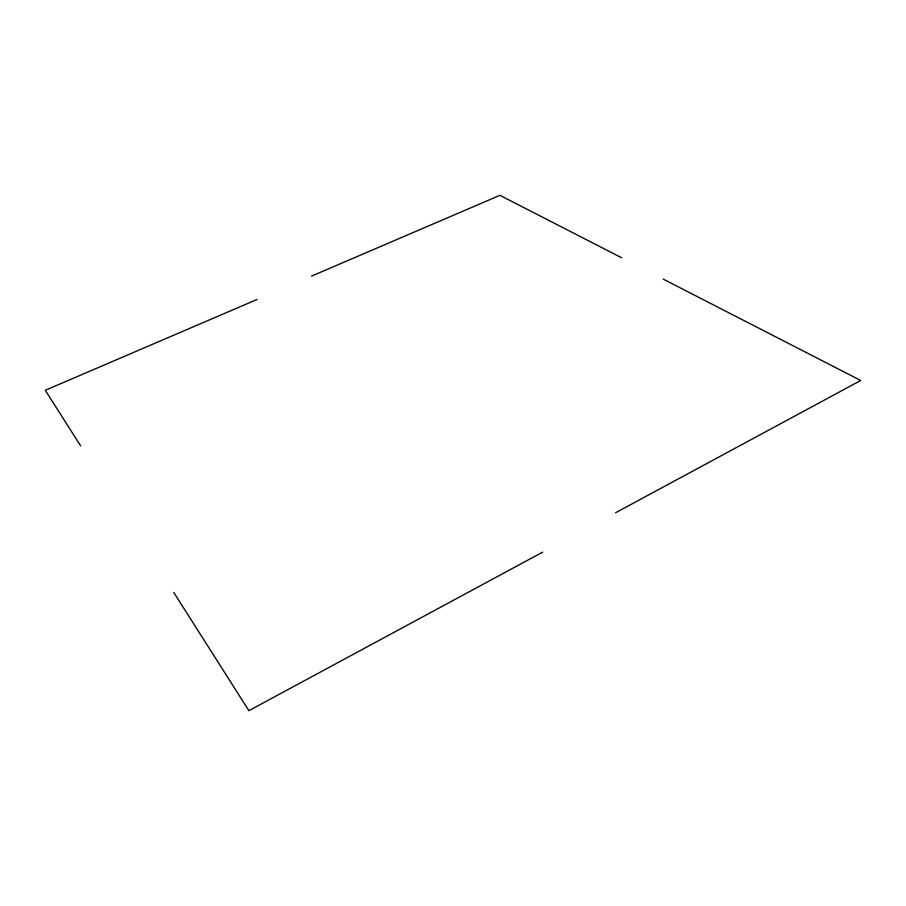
<?xml version="1.0" encoding="UTF-8"?>
<svg xmlns="http://www.w3.org/2000/svg" width="906" height="906" viewBox="0 0 906 906"><rect width="100%" height="100%" fill="white"/><g stroke="black" fill="none" stroke-linecap="round" stroke-linejoin="round"><path stroke-width="1.36" d="M542.637 552.139L248.89 710.678L173.748 592.433M615.593 512.762L860.7 380.475L663.192 279.105M257.089 299.467L45.3 390.282L80.623 445.877M311.494 276.126L499.931 195.322L621.765 257.848"/></g></svg>
